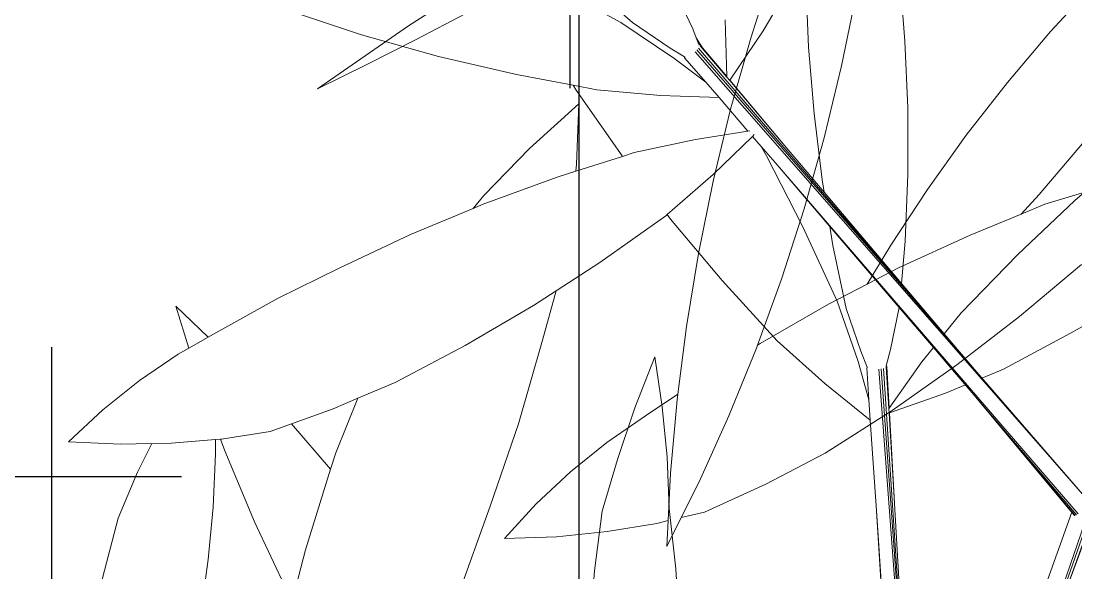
# Model space of a CAD drawing. Header units: millimetres. Extents: x 18 to 174501, y 22 to 24571.
# Drawn here: x 21719.1 to 21922.7, y 19081.5 to 19188.1 of the extents above; entities that cross this region are included whole.
import ezdxf

# ---------------------------------------------------------------- set-up
doc = ezdxf.new("R2010")
doc.units = ezdxf.units.MM
doc.header["$MEASUREMENT"] = 0
doc.linetypes.add('HIDDEN2', pattern=[0.1875, 0.125, -0.0625])
doc.layers.add('AS', color=8, linetype='HIDDEN2', lineweight=5)
doc.layers.add('Edges', color=7, linetype='Continuous', lineweight=18)
doc.layers.add('tampak', color=7, linetype='Continuous')

# ---------------------------------------------------------------- blocks, each defined once
blk = doc.blocks.new('OUTDOOR')
at = {"layer": 'tampak', "transparency": 33554687}
h = blk.add_hatch(dxfattribs=at)
h.set_pattern_fill('CROSS', scale=400)
h.paths.add_polyline_path([(1833117.56, 62258.33), (1829017.56, 62258.33), (1829017.56, 55399.79), (1833117.56, 55399.79)])
blk.add_line((1833117.56, 62258.33), (1833117.56, 44386.87))
blk = doc.blocks.new('BAMBOOPLAN')
at = {"layer": 'Edges'}
for p, q in [((-2.0053, 11.4627), (-1.8066, 11.3549)), ((-1.9079, 11.4714), (-1.7745, 11.3546)), ((-1.3269, 11.4809), (-1.4149, 11.3314)), ((-1.297, 11.471), (-1.2894, 11.2868)), ((-1.0385, 11.487), (-1.0234, 11.3032)), ((-1.6621, 11.4502), (-1.6088, 11.3371)), ((-2.7316, 11.3901), (-2.522, 11.3207)), ((-1.8066, 11.3549), (-1.6606, 11.2564)), ((-1.7745, 11.3546), (-1.6714, 11.2838)), ((-1.5192, 11.3616), (-1.515, 11.2054)), ((-2.522, 11.3207), (-2.3097, 11.261)), ((-1.6088, 11.3371), (-1.5989, 11.3121)), ((-1.4149, 11.3314), (-1.5062, 11.195)), ((-1.5989, 11.3121), (-1.5817, 11.2849)), ((-1.5989, 11.3121), (-1.5915, 11.2937)), ((-1.5895, 11.2937), (-1.5915, 11.2937)), ((-1.5915, 11.2937), (-1.5908, 11.2919)), ((-1.5883, 11.2927), (-1.5895, 11.2937)), ((-1.5885, 11.2906), (-1.5149, 11.2036)), ((-1.5883, 11.2927), (-1.5817, 11.2849)), ((-1.2894, 11.2868), (-1.2743, 11.103)), ((-1.0234, 11.3032), (-1.0158, 11.119)), ((-2.3097, 11.261), (-2.095, 11.2109)), ((-1.6714, 11.2838), (-1.6311, 11.2596)), ((-1.6313, 11.2574), (-1.6311, 11.2596)), ((-1.6313, 11.2574), (-1.5731, 11.1898)), ((-1.6311, 11.2596), (-1.6296, 11.2588)), ((-0.5329, 10.0512), (-1.6024, 11.274)), ((-0.7768, 10.3326), (-1.5974, 11.2788)), ((-0.852, 10.4202), (-1.5932, 11.2834)), ((-1.5817, 11.2849), (-1.515, 11.2054)), ((-1.6606, 11.2564), (-1.5731, 11.1898)), ((-2.095, 11.2109), (-1.9382, 11.1811)), ((-1.515, 11.2054), (-1.5149, 11.2036)), ((-1.5149, 11.2036), (-1.5068, 11.1941)), ((-1.9382, 11.1811), (-1.9298, 11.1677)), ((-1.9382, 11.1811), (-1.873, 11.1687)), ((-1.5731, 11.1898), (-1.5363, 11.1472)), ((-1.5062, 11.195), (-1.5068, 11.1941)), ((-1.5068, 11.1941), (-1.3454, 11.0032)), ((-1.5062, 11.195), (-1.3454, 11.0032)), ((-1.9298, 11.1677), (-1.8037, 10.9865)), ((-1.873, 11.1687), (-1.6976, 11.1526)), ((-1.6976, 11.1526), (-1.5363, 11.1472)), ((-1.5363, 11.1472), (-1.4564, 11.0545)), ((-1.923, 11.1304), (-2.0591, 11.0063)), ((-1.923, 11.1304), (-1.9293, 10.9638)), ((-1.0158, 11.119), (-1.0156, 10.9347)), ((-1.2743, 11.103), (-1.2518, 10.9202)), ((-1.6007, 11.0319), (-1.4564, 11.0545)), ((-1.4564, 11.0545), (-1.4515, 11.0553)), ((-1.7703, 10.9953), (-1.6007, 11.0319)), ((-1.5522, 10.9349), (-1.4441, 11.0402)), ((-1.4441, 11.0402), (-1.439, 11.0451)), ((-1.4441, 11.0402), (-1.42, 11.0123)), ((-2.0591, 11.0063), (-2.1846, 10.8766)), ((-1.42, 11.0123), (-1.4053, 10.9864)), ((-1.42, 11.0123), (-1.3819, 10.9681)), ((-1.3454, 11.0032), (-1.2462, 10.8861)), ((-0.39, 11.0065), (-0.5552, 10.8634)), ((-1.9316, 10.9438), (-1.8026, 10.985)), ((-1.8037, 10.9865), (-1.8026, 10.985)), ((-1.8026, 10.985), (-1.7703, 10.9953)), ((-1.4053, 10.9864), (-1.3051, 10.7901)), ((-1.3819, 10.9681), (-1.2306, 10.7911)), ((-1.3819, 10.9681), (-0.5455, 9.9979)), ((-1.9824, 10.9275), (-1.9316, 10.9438)), ((-1.9293, 10.9638), (-1.9316, 10.9438)), ((-2.1863, 10.853), (-1.9824, 10.9275)), ((-1.6796, 10.8242), (-1.5522, 10.9349)), ((-1.2518, 10.9202), (-1.2462, 10.8861)), ((-1.0156, 10.9347), (-1.0229, 10.751)), ((-1.2462, 10.8861), (-1.0329, 10.634)), ((-2.1846, 10.8766), (-2.2147, 10.8411)), ((-2.2147, 10.8411), (-2.1863, 10.853)), ((-0.5552, 10.8634), (-0.7136, 10.7131)), ((-2.3868, 10.7692), (-2.2147, 10.8411)), ((-1.8646, 10.6921), (-1.6832, 10.8211)), ((-1.6832, 10.8211), (-1.6796, 10.8242)), ((-1.6796, 10.8242), (-1.6697, 10.8113)), ((-1.6697, 10.8113), (-1.5279, 10.6425)), ((-2.5834, 10.6763), (-2.3868, 10.7692)), ((-1.3051, 10.7901), (-1.2108, 10.5847)), ((-1.2306, 10.7911), (-1.222, 10.7387)), ((-1.2306, 10.7911), (-1.0394, 10.5675)), ((-1.222, 10.7387), (-1.1853, 10.5652)), ((-1.0229, 10.751), (-1.0329, 10.634)), ((-0.7136, 10.7131), (-0.8686, 10.5533)), ((-2.7518, 10.5937), (-2.5834, 10.6763)), ((-1.9858, 10.6133), (-1.8646, 10.6921)), ((-1.5279, 10.6425), (-1.3756, 10.4755)), ((-1.0329, 10.634), (-0.9152, 10.4949)), ((-2.9156, 10.5026), (-2.7518, 10.5937)), ((-2.0477, 10.573), (-1.9858, 10.6133)), ((-1.9858, 10.6133), (-2.023, 10.4771)), ((-0.3681, 10.6132), (-0.5551, 10.5029)), ((-3.0343, 10.5714), (-2.9453, 10.4856)), ((-3.0343, 10.5714), (-2.998, 10.4555)), ((-2.2361, 10.4623), (-2.0477, 10.573)), ((-1.2108, 10.5847), (-1.153, 10.4183)), ((-1.1853, 10.5652), (-1.1453, 10.4468)), ((-1.0394, 10.5675), (-1.0632, 10.4518)), ((-1.0394, 10.5675), (-0.9452, 10.4573)), ((-0.8686, 10.5533), (-0.9152, 10.4949)), ((-2.9453, 10.4856), (-2.9156, 10.5026)), ((-0.5551, 10.5029), (-0.7514, 10.3978)), ((-2.998, 10.4555), (-2.9453, 10.4856)), ((-2.023, 10.4771), (-2.0892, 10.2461)), ((-1.3756, 10.4755), (-1.2449, 10.3575)), ((-0.9152, 10.4949), (-0.852, 10.4202)), ((-3.0276, 10.4385), (-2.998, 10.4555)), ((-2.4295, 10.3602), (-2.2361, 10.4623)), ((-1.1453, 10.4468), (-1.1275, 10.4032)), ((-1.0632, 10.4518), (-1.0754, 10.4067)), ((-0.9452, 10.4573), (-0.9769, 10.4177)), ((-0.9452, 10.4573), (-0.8866, 10.3888)), ((-3.1343, 10.366), (-3.0276, 10.4385)), ((-1.7134, 10.431), (-1.7683, 10.2902)), ((-1.7134, 10.431), (-1.6929, 10.2935)), ((-1.153, 10.4183), (-1.123, 10.3125)), ((-0.9769, 10.4177), (-1.0671, 10.2901)), ((-0.8113, 10.3728), (-0.852, 10.4202)), ((-1.1291, 10.4015), (-1.1275, 10.4032)), ((-1.1291, 10.4015), (-1.123, 10.3125)), ((-1.1275, 10.4032), (-1.1269, 10.4016)), ((-0.9804, 8.8667), (-1.0959, 10.3975)), ((-1, 9.1491), (-1.089, 10.3983)), ((-1.0077, 9.2642), (-1.0829, 10.3995)), ((-1.0754, 10.4067), (-1.0759, 10.4048)), ((-1.0738, 10.4055), (-1.0754, 10.4067)), ((-1.0749, 10.4025), (-1.0681, 10.2887)), ((-1.0734, 10.404), (-1.0738, 10.4055)), ((-1.0734, 10.404), (-1.0671, 10.2901)), ((-0.857, 10.3537), (-0.8866, 10.3888)), ((-0.8866, 10.3888), (-0.5501, 9.9953)), ((-0.7514, 10.3978), (-0.8113, 10.3728)), ((-3.2353, 10.2854), (-3.1343, 10.366)), ((-2.5319, 10.3169), (-2.4295, 10.3602)), ((-1.2449, 10.3575), (-1.1191, 10.2564)), ((-0.7768, 10.3326), (-0.8113, 10.3728)), ((-0.9115, 10.331), (-1.0664, 10.2766)), ((-0.857, 10.3537), (-0.9115, 10.331)), ((-0.8156, 10.3045), (-0.857, 10.3537)), ((-0.5329, 10.0513), (-0.7768, 10.3326)), ((-2.6001, 10.2881), (-2.5319, 10.3169)), ((-2.5319, 10.3169), (-2.5932, 10.1665)), ((-1.123, 10.3125), (-1.1191, 10.2564)), ((-0.5538, 9.9938), (-0.8156, 10.3045)), ((-0.5715, 10.0119), (-0.8156, 10.3045)), ((-3.3306, 10.1968), (-3.2353, 10.2854)), ((-2.7154, 10.2464), (-2.6001, 10.2881)), ((-1.7683, 10.2902), (-1.8166, 10.148)), ((-1.6929, 10.2935), (-1.6797, 10.154)), ((-1.0671, 10.2901), (-1.0681, 10.2887)), ((-1.0681, 10.2887), (-1.0674, 10.2762)), ((-1.0664, 10.2766), (-1.0674, 10.2762)), ((-1.0674, 10.2762), (-1.0527, 10.0267)), ((-1.0664, 10.2766), (-1.0527, 10.0267)), ((-2.7745, 10.225), (-2.7154, 10.2464)), ((-2.7154, 10.2464), (-2.6073, 10.1212)), ((-2.0892, 10.2461), (-2.1673, 10.0187)), ((-1.1191, 10.2564), (-1.103, 10.0205)), ((-2.9086, 10.2045), (-2.7745, 10.225)), ((-3.3306, 10.1968), (-3.1871, 10.1904)), ((-3.1871, 10.1904), (-3.1002, 10.192)), ((-3.1002, 10.192), (-3.1397, 10.1126)), ((-3.1002, 10.192), (-3.0463, 10.1929)), ((-3.0463, 10.1929), (-2.9252, 10.2031)), ((-2.9252, 10.2031), (-2.9108, 10.2043)), ((-2.9252, 10.2031), (-2.9248, 10.1633)), ((-2.9108, 10.2043), (-2.9086, 10.2045)), ((-2.9108, 10.2043), (-2.8989, 10.1717)), ((-2.9248, 10.1633), (-2.9312, 10.0162)), ((-2.8989, 10.1717), (-2.8175, 9.9763)), ((-2.5932, 10.1665), (-2.6073, 10.1212)), ((-1.6797, 10.154), (-1.6736, 10.0127)), ((-1.8166, 10.148), (-1.8582, 10.005)), ((-3.1397, 10.1126), (-3.1929, 9.986)), ((-2.6073, 10.1212), (-2.6764, 9.8987)), ((-2.9312, 10.0162), (-2.9455, 9.8717)), ((-2.1673, 10.0187), (-2.2618, 9.7565)), ((-1.6736, 10.0127), (-1.6555, 9.8461)), ((-1.103, 10.0205), (-1.0542, 9.2598)), ((-1.103, 10.0205), (-1.0172, 8.7638)), ((-1.0527, 10.0267), (-1.0077, 9.2642)), ((-0.4977, 10.0069), (-0.5894, 9.7591)), ((-0.4995, 10.0069), (-0.5894, 9.7591)), ((-0.5636, 10.0024), (-0.5715, 10.0119)), ((-0.5562, 9.9937), (-0.5715, 10.0119)), ((-3.1929, 9.986), (-3.2424, 9.7989)), ((-1.8582, 10.005), (-1.8793, 9.8403)), ((-0.8351, 9.0781), (-0.5186, 10.0004)), ((-0.7985, 9.1823), (-0.5112, 10.0012)), ((-0.5636, 10.0024), (-0.6442, 9.7759)), ((-0.5572, 9.9948), (-0.5636, 10.0024)), ((-0.5572, 9.9948), (-0.5557, 9.9929)), ((-2.8175, 9.9763), (-2.7271, 9.7846)), ((-2.6764, 9.8987), (-2.7132, 9.7582)), ((-2.9455, 9.8717), (-2.9723, 9.6709)), ((-1.8793, 9.8403), (-1.8931, 9.6749)), ((-1.6555, 9.8461), (-1.6442, 9.6786)), ((-1.449, -6.2221), (-1.3867, -6.0284)), ((-0.6218, -6.2042), (-0.4971, -6.0686)), ((-2.3925, -6.1885), (-2.2628, -6.1052)), ((-1.1983, -6.2989), (-1.1576, -6.0986)), ((-2.3712, -6.2261), (-2.2342, -6.1543)), ((-2.3925, -6.1885), (-2.6436, -6.3622)), ((-1.5042, -6.4185), (-1.449, -6.2221)), ((-0.741, -6.3449), (-0.6218, -6.2042)), ((-2.5078, -6.2954), (-2.3712, -6.2261)), ((-2.6436, -6.3622), (-2.5078, -6.2954)), ((-1.2462, -6.4975), (-1.1983, -6.2989)), ((-0.8543, -6.4903), (-0.741, -6.3449)), ((-1.5521, -6.6171), (-1.5042, -6.4185)), ((-1.3014, -6.6939), (-1.2462, -6.4975)), ((-0.9617, -6.6401), (-0.8543, -6.4903)), ((-0.6534, -6.6537), (-0.5342, -6.513)), ((-1.5928, -6.8174), (-1.5521, -6.6171)), ((-0.6381, -6.6812), (-0.472, -6.6309)), ((-1.0627, -6.7938), (-0.9617, -6.6401)), ((-0.7034, -6.7081), (-0.6534, -6.6537)), ((-0.7034, -6.7081), (-0.6381, -6.6812)), ((-1.3637, -6.8876), (-1.3014, -6.6939)), ((-0.844, -6.766), (-0.7034, -6.7081)), ((-1.0411, -6.857), (-0.844, -6.766)), ((-1.1274, -6.9016), (-1.0627, -6.7938)), ((-1.6259, -7.019), (-1.5928, -6.8174)), ((-1.1274, -6.9016), (-1.0411, -6.857)), ((-0.7074, -6.9911), (-0.5371, -6.8477)), ((-1.4298, -7.0697), (-1.3637, -6.8876)), ((-1.2341, -6.9568), (-1.1274, -6.9016)), ((-1.4225, -7.0654), (-1.2341, -6.9568)), ((-0.8801, -7.1247), (-0.7074, -6.9911)), ((-1.6496, -7.2055), (-1.6259, -7.019)), ((-1.4298, -7.0697), (-1.4225, -7.0654)), ((-1.5088, -7.265), (-1.4329, -7.0781)), ((-1.4329, -7.0781), (-1.4298, -7.0697)), ((-1.059, -7.2504), (-0.8801, -7.1247)), ((-1.7394, -7.2656), (-1.6496, -7.2055)), ((-1.6516, -7.2212), (-1.6496, -7.2055)), ((-1.6697, -7.4237), (-1.6516, -7.2212)), ((-1.8458, -7.3386), (-1.7394, -7.2656)), ((-1.5913, -7.4477), (-1.5088, -7.265)), ((-1.2434, -7.3679), (-1.059, -7.2504)), ((-1.9462, -7.4196), (-1.8458, -7.3386)), ((-1.4075, -7.4537), (-1.2434, -7.3679)), ((-2.0404, -7.5082), (-1.9462, -7.4196)), ((-1.6765, -7.5546), (-1.6697, -7.4237)), ((-1.6404, -7.546), (-1.5913, -7.4477)), ((-1.5761, -7.5308), (-1.4075, -7.4537)), ((-2.1281, -7.6042), (-2.0404, -7.5082)), ((-1.6404, -7.546), (-1.5761, -7.5308)), ((-1.8444, -7.5849), (-1.7082, -7.5621)), ((-1.7082, -7.5621), (-1.6765, -7.5546)), ((-1.6802, -7.6258), (-1.6404, -7.546)), ((-1.6802, -7.6258), (-1.6765, -7.5546)), ((-1.9845, -7.5989), (-1.8444, -7.5849)), ((-2.1281, -7.6042), (-1.9845, -7.5989))]:
    blk.add_line(p, q, dxfattribs=at)
blk = doc.blocks.new('GRID')
at = {"layer": 'AS', "ltscale": 1000}
blk.add_line((1830263.03, 43110.57), (1830263.03, 63784.83), dxfattribs=at)

msp = doc.modelspace()

# ---------------------------------------------------------------- block references
for name, p in [('GRID', (-1808436.23, -40075.32)), ('OUTDOOR', (-1811290.76, -40075.32))]:
    msp.add_blockref(name, p)
at = {"xscale": 69.97983938875464, "yscale": 69.97983938875464, "zscale": 69.97983938875464}
for p in [(21961.34, 19620.23), (21961.34, 18393.22)]:
    msp.add_blockref('BAMBOOPLAN', p, dxfattribs=at)

doc.saveas('drawing.dxf')
